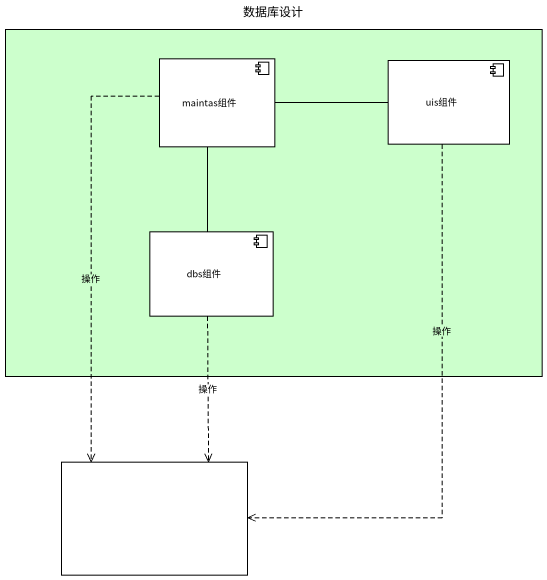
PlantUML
@startuml
title 数据库设计
rectangle " " as rectangle1 #CCFFCC {
  component maintas组件
  component uis组件
  component dbs组件
}
rectangle " " as rectangle2
maintas组件 ..> rectangle2 : 操作
uis组件 -left- maintas组件
uis组件 ..> rectangle2 : 操作
dbs组件 -up- maintas组件
dbs组件 ..> rectangle2 : 操作
@enduml
